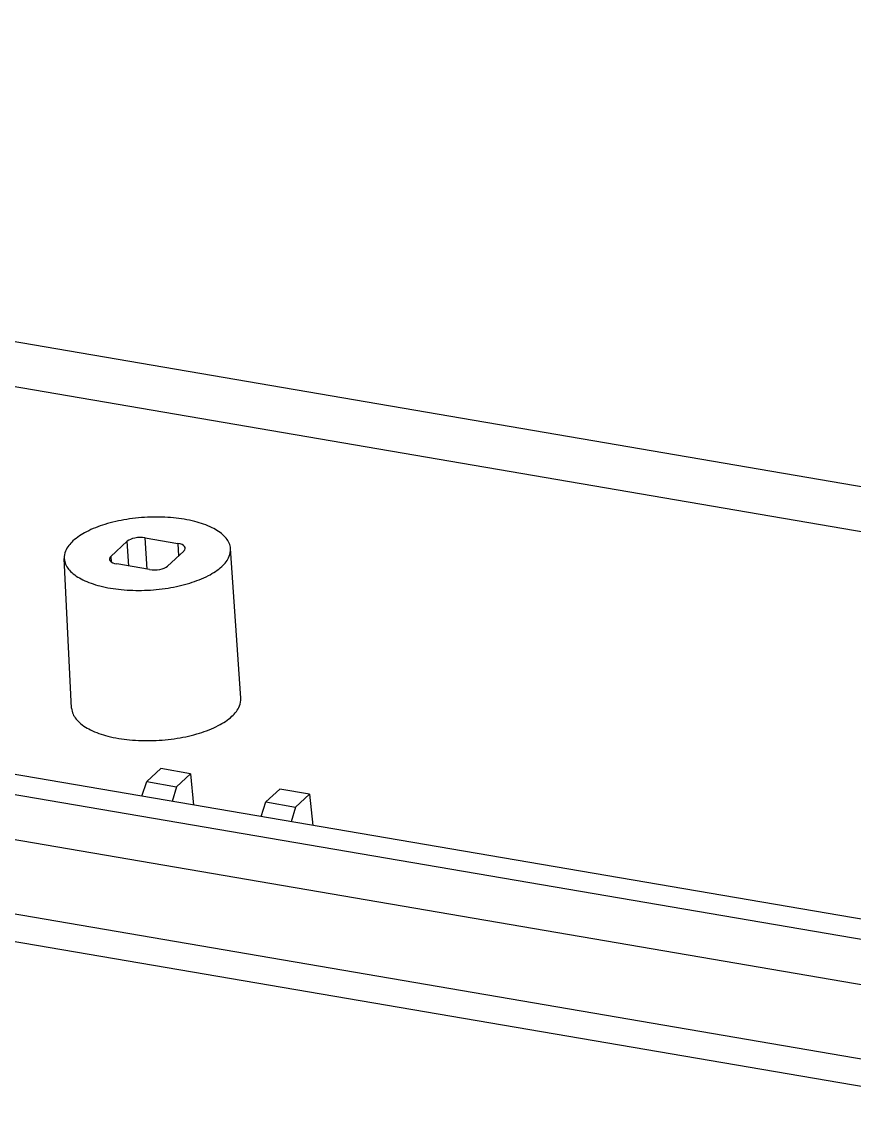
# Model space of a CAD drawing. Header units: millimetres. Extents: x 1603 to 1978, y -231 to 30.
# Drawn here: x 1793.87 to 1811.36, y -209.24 to -186.48 of the extents above; entities that cross this region are included whole.
import ezdxf

# ---------------------------------------------------------------- set-up
doc = ezdxf.new("R2010")
doc.units = ezdxf.units.MM

# ---------------------------------------------------------------- blocks, each defined once
blk = doc.blocks.new('*u142')
at = {"color": 7, "linetype": 'Continuous'}
for p, q in [((-110.229, 51.06), (-26.26, 36.684)), ((-109.733, 49.623), (-25.767, 35.247)), ((-25.153, 23.504), (-109.12, 37.879)), ((-109.692, 37.378), (-25.676, 22.994)), ((-110.086, 36.09), (-26.071, 21.707)), ((-51.278, 35.012), (-50.787, 35.466)), ((-50.74, 34.724), (-50.787, 35.466)), ((-50.251, 35.57), (-49.269, 35.402)), ((-50.192, 34.63), (-50.251, 35.57)), ((-49.09, 35.175), (-49.581, 34.721)), ((-49.269, 35.402), (-49.251, 35.026)), ((-47.38, 30.759), (-47.689, 35.246)), ((-52.458, 30.459), (-52.68, 34.951)), ((-51.278, 35.012), (-51.267, 34.854)), ((-50.117, 34.617), (-51.099, 34.786)), ((-25.91, 19.437), (-110.041, 33.841)), ((-25.492, 18.542), (-109.623, 32.946)), ((-49.782, 28.645), (-50.203, 28.256)), ((-48.889, 28.492), (-49.782, 28.645)), ((-49.31, 28.103), (-48.889, 28.492)), ((-48.889, 28.492), (-48.796, 27.552)), ((-50.347, 27.817), (-50.203, 28.256)), ((-50.203, 28.256), (-49.31, 28.103)), ((-49.31, 28.103), (-49.438, 27.662)), ((-46.209, 28.033), (-46.63, 27.644)), ((-45.316, 27.88), (-46.209, 28.033)), ((-46.774, 27.205), (-46.63, 27.644)), ((-46.63, 27.644), (-45.737, 27.491)), ((-45.737, 27.491), (-45.316, 27.88)), ((-45.316, 27.88), (-45.223, 26.94)), ((-45.737, 27.491), (-45.865, 27.05))]:
    blk.add_line(p, q, dxfattribs=at)
for centre, ratio, start_param, end_param in [((-50.43, 35.405), 0.436922, 1.08162, 2.652341), ((-49.447, 35.237), 0.436867, 5.793947, 7.364667), ((-50.921, 34.951), 0.436867, 2.652354, 4.223074), ((-49.938, 34.783), 0.436922, -2.059972, -0.489252)]:
    blk.add_ellipse(centre, major_axis=(0.399, 0.024), ratio=ratio, start_param=start_param, end_param=end_param, dxfattribs=at)
for points, start_tangent, end_tangent in [([(-47.69, 35.246), (-47.702, 35.33), (-47.877, 35.622), (-48.242, 35.874), (-48.759, 36.06), (-49.4, 36.17), (-50.095, 36.191), (-50.806, 36.123), (-51.459, 35.973), (-52.013, 35.751), (-52.417, 35.476)], (-0.055029, 0.998485), (-0.734307, -0.678818)), ([(-52.417, 35.476), (-52.641, 35.17), (-52.679, 34.951)], (-0.734307, -0.678818), (0.036777, -0.999323)), ([(-47.951, 34.711), (-47.727, 35.017), (-47.69, 35.246)], (0.734307, 0.678818), (-0.055029, 0.998485)), ([(-52.679, 34.951), (-52.666, 34.857), (-52.491, 34.565), (-52.126, 34.314), (-51.609, 34.127), (-50.968, 34.018), (-50.273, 33.996), (-49.563, 34.064), (-48.909, 34.214), (-48.355, 34.436), (-47.951, 34.711)], (0.036777, -0.999323), (0.734307, 0.678818)), ([(-47.647, 30.215), (-47.419, 30.526), (-47.381, 30.759)], (0.734307, 0.678818), (-0.05503, 0.998485)), ([(-52.457, 30.458), (-52.444, 30.364), (-52.266, 30.066), (-51.895, 29.81), (-51.369, 29.621), (-50.717, 29.509), (-50.01, 29.487), (-49.287, 29.556), (-48.622, 29.709), (-48.058, 29.935), (-47.647, 30.215)], (0.036778, -0.999323), (0.734307, 0.678818))]:
    blk.add_spline(points, degree=3, dxfattribs=dict(at, start_tangent=start_tangent, end_tangent=end_tangent))

msp = doc.modelspace()

# ---------------------------------------------------------------- block references
at = {"xscale": 0.7, "yscale": 0.7, "zscale": 0.7}
msp.add_blockref('*u142', (1831.641, -222.218), dxfattribs=at)

doc.saveas('drawing.dxf')
